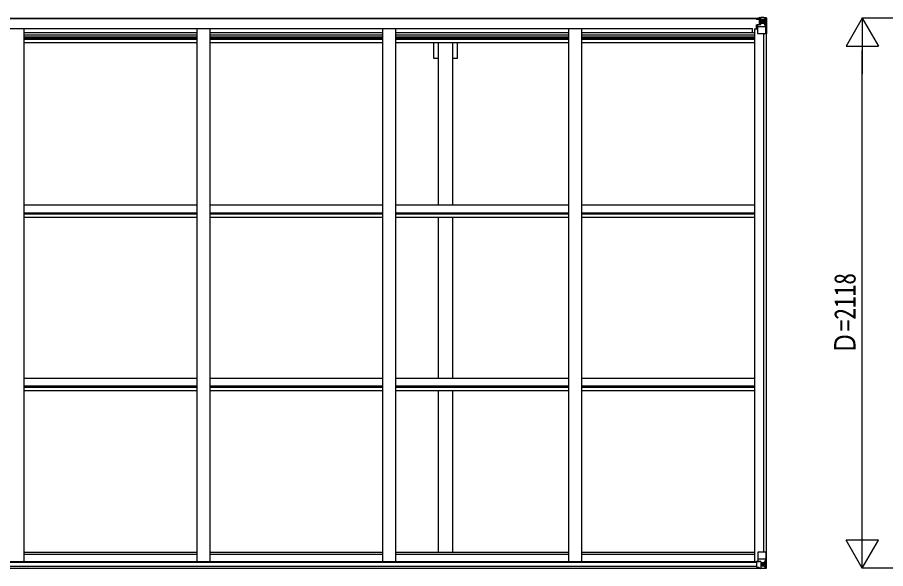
# Model space of a CAD drawing. Units: millimetres, scale not verified. Extents: x -10512 to 10512, y -7425 to 7425.
# Drawn here: x -740 to 2605, y 2345 to 4467 of the extents above; entities that cross this region are included whole.
import ezdxf
from ezdxf.enums import TextEntityAlignment as Align

# ---------------------------------------------------------------- set-up
doc = ezdxf.new("R2010")
doc.units = ezdxf.units.MM
doc.header["$LTSCALE"] = 30
for name, color, linetype in [('0-4_YKK_13', 4, 'Continuous'), ('0-5_YKK_A1', 4, 'Continuous'), ('0-6_YKK_D', 6, 'Continuous')]:
    doc.layers.add(name, color=color, linetype=linetype)
doc.styles.add('ＭＳ ゴシック', font='')
doc.styles.get('ＭＳ ゴシック').set_extended_font_data('MS Gothic')

msp = doc.modelspace()

# ---------------------------------------------------------------- linework, layer by layer
at = {"layer": '0-4_YKK_13'}
for p, q in [((2106.49, 4461.61), (2106.49, 4462.54)), ((2107.49, 4461.61), (2106.49, 4461.61)), ((2106.49, 4461.61), (2106.49, 4460.04)), ((2106.49, 4459.93), (2106.49, 4460.04)), ((2107.49, 4462.54), (2107.49, 4461.61)), ((2112.49, 4461.61), (2107.49, 4461.61)), ((2112.69, 4465.11), (2111, 4464.68)), ((2112.49, 4460), (2112.49, 4461.61)), ((2112.49, 4460), (2122.49, 4459.92)), ((2112.69, 4465.11), (2112.99, 4465.11)), ((2112.99, 4465.11), (2112.99, 4464.68)), ((2114.49, 4461.87), (2122.49, 4461.87)), ((2114.49, 4461.84), (2122.49, 4461.84)), ((2117.99, 4467.31), (2124.49, 4466.91)), ((2117.99, 4466.42), (2117.99, 4467.31)), ((2124.49, 4466.03), (2117.99, 4466.42)), ((2117.99, 4465.91), (2117.99, 4466.42)), ((2117.99, 4465.91), (2117.99, 4465.5)), ((2117.99, 4465.5), (2122.99, 4465.41)), ((2117.99, 4465.5), (2117.99, 4464.68)), ((2118.99, 4439.81), (2118.99, 4459.78)), ((2122.89, 4459.54), (2118.99, 4459.54)), ((2118.99, 4455.91), (2122.99, 4455.91)), ((2122.49, 4461.87), (2122.49, 4459.92)), ((2122.49, 4460.84), (2122.99, 4460.84)), ((2122.5, 4459.92), (2122.49, 4459.92)), ((2122.5, 4459.75), (2122.5, 4459.92)), ((2122.99, 4461.2), (2124.49, 4461.2)), ((2122.99, 4457.67), (2124.49, 4457.67)), ((2124.49, 4440.81), (2124.49, 4466.91)), ((2124.49, 4466.8), (2136.49, 4466.01)), ((2125.49, 4457.67), (2124.49, 4457.67)), ((2136.49, 4457.67), (2124.49, 4457.67)), ((2131.01, 4450.47), (2131.01, 4449.51)), ((2138.83, 4457.61), (2136.49, 4457.67)), ((2136.59, 4466.01), (2144.51, 4465.53)), ((2138.83, 4444.14), (2138.83, 4457.61)), ((2139.68, 4461.12), (2142.42, 4464.79)), ((2143.65, 4464.56), (2143.65, 4464.5)), ((2143.65, 4403.91), (2143.65, 4464.5)), ((2145.56, 4465.62), (2145.56, 4465.62)), ((2145.56, 4465.58), (2145.56, 4465.62)), ((2146.49, 4464.62), (2146.49, 4464.58)), ((2107.99, 4438.78), (2108.99, 4438.79)), ((2107.99, 4422.56), (2107.99, 4438.78)), ((2108.99, 4437.06), (2107.99, 4437.06)), ((2107.99, 4426.91), (2112.49, 4426.91)), ((2113.04, 4438.82), (2108.99, 4438.79)), ((2112.49, 4404.91), (2112.49, 4438.01)), ((2136.49, 4430.58), (2112.49, 4430.58)), ((2123.67, 4440.56), (2113.32, 4438.9)), ((2113.32, 4438.27), (2123.67, 4439.92)), ((2113.32, 4438.9), (2113.32, 4438.27)), ((2118.99, 4447.71), (2122.99, 4447.71)), ((2122.99, 4444.11), (2124.49, 4444.11)), ((2123.67, 4439.92), (2123.67, 4440.56)), ((2136.49, 4444.11), (2124.49, 4444.11)), ((2136.49, 4444.11), (2138.83, 4444.14)), ((2136.49, 4444.11), (2136.49, 4444.11)), ((2143.1, 4430.79), (2136.49, 4430.58)), ((2143.1, 4430.79), (2138.96, 4442.88)), ((2143.65, 4403.91), (2113.49, 4403.91)), ((2112.49, 2406.93), (2112.49, 2373.84)), ((2136.49, 2381.27), (2112.49, 2381.27)), ((2146.49, 2407.93), (2113.49, 2407.93)), ((2143.1, 2381.05), (2136.49, 2381.27)), ((2143.1, 2381.05), (2138.96, 2368.97)), ((2143.65, 2407.93), (2143.65, 2347.35)), ((2146.49, 2347.22), (2146.49, 2407.93)), ((2107.99, 2370.78), (2107.99, 2350.62)), ((2117.99, 2371.72), (2108.99, 2371.69)), ((2108.99, 2349.91), (2117.99, 2349.85)), ((2113.32, 2373.58), (2123.67, 2371.92)), ((2113.32, 2372.94), (2113.32, 2373.58)), ((2120.97, 2371.72), (2113.32, 2372.94)), ((2124.49, 2371.72), (2117.99, 2371.72)), ((2117.99, 2344.54), (2117.99, 2350.48)), ((2123.67, 2371.92), (2123.67, 2371.72)), ((2124.49, 2371.72), (2124.49, 2344.93)), ((2124.49, 2367.73), (2136.49, 2367.73)), ((2136.49, 2354.18), (2124.49, 2354.18)), ((2124.49, 2345.05), (2136.49, 2345.83)), ((2131.97, 2361.37), (2131.97, 2362.33)), ((2136.49, 2367.74), (2136.49, 2367.73)), ((2136.49, 2367.74), (2138.83, 2367.7)), ((2138.83, 2354.23), (2136.49, 2354.17)), ((2136.59, 2345.84), (2144.51, 2346.31)), ((2138.83, 2367.7), (2138.83, 2354.23)), ((2139.68, 2350.72), (2142.42, 2347.06)), ((2143.65, 2347.28), (2143.65, 2347.35)), ((2145.55, 2346.27), (2145.55, 2346.22))]:
    msp.add_line(p, q, dxfattribs=at)
for points in [[(2112.49, 4460), (2112.49, 4459.99), (2106.49, 4460.04)], [(2107.49, 4459.88), (2122.49, 4459.75), (2122.5, 4459.75)], [(2122.49, 4460.84), (2114.49, 4460.84), (2114.49, 4462.54)], [(2117.99, 4465.91), (2122.99, 4465.91), (2122.99, 4440.45)], [(2145.56, 4465.62), (2136.49, 4466.18), (2124.49, 4466.91)], [(2130.05, 4452.39), (2129.09, 4452.39), (2129.09, 4451.43), (2130.05, 4451.43)], [(2131.97, 4453.35), (2131.97, 4454.31), (2131.01, 4454.31), (2131.01, 4453.35)], [(2131.01, 4449.51), (2131.97, 4449.51), (2131.97, 4450.47)], [(2132.93, 4451.43), (2133.89, 4451.43), (2133.89, 4452.39), (2132.93, 4452.39)], [(2146.49, 4464.58), (2146.49, 4403.91), (2143.65, 4403.91)], [(2108.99, 4438.79), (2108.99, 4437.06), (2112.49, 4437.04)], [(2107.99, 2350.62), (2108, 2350.52), (2117.99, 2350.48)], [(2145.55, 2346.22), (2136.49, 2345.67), (2117.99, 2344.54)], [(2130.05, 2360.41), (2129.09, 2360.41), (2129.09, 2359.45), (2130.05, 2359.45)], [(2131.97, 2362.33), (2131.01, 2362.33), (2131.01, 2361.37)], [(2131.01, 2358.49), (2131.01, 2357.53), (2131.97, 2357.53), (2131.97, 2358.49)], [(2132.93, 2359.45), (2133.89, 2359.45), (2133.89, 2360.41), (2132.93, 2360.41)]]:
    msp.add_lwpolyline(points, dxfattribs=at)
for centre in [(2131.49, 4451.91), (2131.49, 2359.93)]:
    msp.add_circle(centre, 5.3, dxfattribs=at)
for centre, radius, start, end in [((2107.36, 4467.57), 7.69, 263.56574, 271.03001), ((2122.49, 4462.37), 0.5, 270.00309, 0.00198), ((2122.49, 4462.34), 0.5, 269.99891, 359.99891), ((2122.49, 4459.42), 0.5, 359.95536, 89.47105), ((2122.48, 4459.24), 0.513, 358.95293, 88.11972), ((2130.05, 4453.35), 0.96, 270, 0), ((2130.05, 4450.47), 0.96, 0, 90), ((2132.93, 4453.35), 0.96, 180, 270), ((2132.93, 4450.47), 0.96, 90, 180), ((2142.37, 4464.62), 1.28, 357.54105, 48.82169), ((2144.34, 4478.23), 12.7, 264.89689, 270.75534), ((2145.49, 4464.62), 1, 359.99921, 86.49983), ((2145.5, 4464.62), 0.999, 0.04917, 86.5576), ((2145.5, 4464.58), 0.999, 0.04917, 86.5576), ((2113.43, 4437.97), 0.937, 96.73234, 177.67791), ((2113.43, 4437.34), 0.937, 96.73234, 177.67791), ((2123.56, 4441.49), 0.937, 276.73234, 357.67791), ((2123.56, 4440.85), 0.937, 276.73234, 357.67791), ((2113.49, 4404.91), 1, 180, 270), ((2113.49, 2406.93), 1, 90, 180), ((2113.43, 2374.51), 0.937, 182.32209, 263.26766), ((2113.43, 2373.87), 0.937, 182.32209, 263.26766), ((2123.56, 2370.99), 0.937, 50.93398, 83.26766), ((2130.05, 2361.37), 0.96, 270, 0), ((2130.05, 2358.49), 0.96, 0, 90), ((2132.93, 2361.37), 0.96, 180, 270), ((2132.93, 2358.49), 0.96, 90, 180), ((2142.37, 2347.23), 1.28, 311.17831, 2.45895), ((2144.34, 2333.62), 12.7, 89.24466, 95.10311), ((2145.49, 2347.26), 0.999, 273.4424, 359.95083), ((2145.49, 2347.23), 0.999, 273.4424, 359.95083), ((2145.49, 2347.22), 1, 273.50017, 0.00079)]:
    msp.add_arc(centre, radius, start, end, dxfattribs=at)
for centre, major_axis, ratio, start_param, end_param in [((2218.24, 4457.67), (-81.75, 0), 0.061163, 6.2824128, 6.2831853), ((2141.7, 4457.53), (-0.03, 5), 0.573921, 0.7672717, 1.551125), ((2143.36, 4462.6), (0.02, 3), 0.466854, 0.125683, 0.7596956), ((2143.56, 4465.7), (-2, 0.12), 0.060933, 2.0712557, 3.1453404), ((1944.56, 4477.93), (-201, 12.36), 0.060933, 3.1453404, 3.145839), ((2140.23, 4444.16), (0, 3), 0.468246, 1.5772882, 2.0127935), ((2142.38, 4433.14), (-0.85, 2.32), 0.403757, 3.0087805, 3.9744392), ((2142.38, 2378.7), (-0.85, -2.32), 0.403757, 2.3087461, 3.2744049), ((2108.99, 2370.78), (-1, -0.021), 0.906239, 4.6936843, 6.2644806), ((2108.99, 2350.62), (-1, 0.012), 0.707053, 0.1587743, 1.5795216), ((2218.24, 2354.18), (-81.75, 0), 0.061163, 0, 0.0007725), ((2140.23, 2367.68), (0, -3), 0.468246, 4.2703918, 4.7058971), ((2141.7, 2354.31), (-0.03, -5), 0.573921, 4.7320603, 5.5159136), ((2143.36, 2349.24), (0.02, -3), 0.466854, 5.5234897, 6.1575023), ((2143.55, 2346.14), (-2, -0.12), 0.060933, 3.1378449, 4.2119296), ((1944.55, 2333.91), (-201, -12.36), 0.060933, 3.1373463, 3.1378449)]:
    msp.add_ellipse(centre, major_axis=major_axis, ratio=ratio, start_param=start_param, end_param=end_param, dxfattribs=at)
at = {"layer": '0-5_YKK_A1'}
for p, q in [((-3602.01, 4464.68), (2122.99, 4464.68)), ((-3602.01, 4462.54), (2122.99, 4462.54)), ((-3571.01, 4424.4), (2091.99, 4424.4)), ((-714.51, 4424.38), (-714.51, 2371.91)), ((-48.51, 4424.38), (-48.51, 2371.91)), ((1.49, 4424.38), (1.49, 2371.91)), ((667.49, 4424.38), (667.49, 2371.91)), ((717.49, 4424.38), (717.49, 2371.91)), ((1383.49, 4424.38), (1383.49, 2371.91)), ((1433.49, 4424.38), (1433.49, 2371.91)), ((2091.99, 4408.88), (2091.99, 4424.4)), ((2099.49, 4422.56), (2099.49, 2371.91)), ((2099.49, 4422.56), (2112.49, 4422.56)), ((-714.51, 4408.88), (-48.51, 4408.88)), ((-714.51, 4400.49), (-48.51, 4400.49)), ((-714.51, 4392.29), (-48.51, 4392.29)), ((-714.51, 4388.36), (-48.51, 4388.36)), ((-714.51, 4383.28), (-48.51, 4383.28)), ((1.49, 4408.88), (667.49, 4408.88)), ((1.49, 4400.49), (667.49, 4400.49)), ((1.49, 4392.29), (667.49, 4392.29)), ((1.49, 4388.36), (667.49, 4388.36)), ((1.49, 4383.28), (667.49, 4383.28)), ((717.49, 4408.88), (1383.49, 4408.88)), ((717.49, 4400.49), (1383.49, 4400.49)), ((717.49, 4392.29), (1383.49, 4392.29)), ((717.49, 4388.36), (1383.49, 4388.36)), ((717.49, 4383.28), (1383.49, 4383.28)), ((1433.49, 4408.88), (2099.49, 4408.88)), ((1433.49, 4400.49), (2099.49, 4400.49)), ((1433.49, 4392.29), (2099.49, 4392.29)), ((1433.49, 4388.36), (2099.49, 4388.36)), ((1433.49, 4383.28), (2099.49, 4383.28)), ((2134.79, 4403.91), (2134.79, 2407.93)), ((2144.49, 4403.91), (2144.49, 2407.93)), ((-714.51, 4370.27), (-48.51, 4370.27)), ((1.49, 4370.27), (667.49, 4370.27)), ((717.49, 4370.27), (1383.49, 4370.27)), ((865.29, 4309.18), (865.29, 4370.27)), ((882.99, 3743.62), (882.99, 4370.27)), ((937.99, 3743.62), (937.99, 4370.27)), ((955.69, 4309.18), (955.69, 4370.27)), ((1433.49, 4370.27), (2099.49, 4370.27)), ((882.99, 4309.18), (865.29, 4309.18)), ((955.69, 4309.18), (937.99, 4309.18)), ((-48.51, 3743.62), (-714.51, 3743.62)), ((-48.51, 3713.88), (-714.51, 3713.88)), ((667.49, 3743.62), (1.49, 3743.62)), ((667.49, 3713.88), (1.49, 3713.88)), ((1383.49, 3743.62), (717.49, 3743.62)), ((1383.49, 3713.88), (717.49, 3713.88)), ((2099.49, 3743.62), (1433.49, 3743.62)), ((2099.49, 3713.88), (1433.49, 3713.88)), ((-48.51, 3709.33), (-714.51, 3709.33)), ((-48.51, 3696.32), (-714.51, 3696.32)), ((667.49, 3709.33), (1.49, 3709.33)), ((667.49, 3696.32), (1.49, 3696.32)), ((1383.49, 3709.33), (717.49, 3709.33)), ((1383.49, 3696.32), (717.49, 3696.32)), ((882.99, 3076.63), (882.99, 3696.32)), ((937.99, 3076.63), (937.99, 3696.32)), ((2099.49, 3709.33), (1433.49, 3709.33)), ((2099.49, 3696.32), (1433.49, 3696.32)), ((-48.51, 3076.63), (-714.51, 3076.63)), ((-48.51, 3046.89), (-714.51, 3046.89)), ((667.49, 3076.63), (1.49, 3076.63)), ((667.49, 3046.89), (1.49, 3046.89)), ((1383.49, 3076.63), (717.49, 3076.63)), ((1383.49, 3046.89), (717.49, 3046.89)), ((2099.49, 3076.63), (1433.49, 3076.63)), ((2099.49, 3046.89), (1433.49, 3046.89)), ((-48.51, 3042.34), (-714.51, 3042.34)), ((-48.51, 3029.33), (-714.51, 3029.33)), ((667.49, 3042.34), (1.49, 3042.34)), ((667.49, 3029.33), (1.49, 3029.33)), ((1383.49, 3042.34), (717.49, 3042.34)), ((1383.49, 3029.33), (717.49, 3029.33)), ((882.99, 2408.08), (882.99, 3029.33)), ((937.99, 2408.08), (937.99, 3029.33)), ((2099.49, 3042.34), (1433.49, 3042.34)), ((2099.49, 3029.33), (1433.49, 3029.33)), ((-714.51, 2408.08), (-48.51, 2408.08)), ((-714.51, 2399.74), (-48.51, 2399.74)), ((1.49, 2408.08), (667.49, 2408.08)), ((1.49, 2399.74), (667.49, 2399.74)), ((717.49, 2408.08), (1383.49, 2408.08)), ((717.49, 2399.74), (1383.49, 2399.74)), ((1433.49, 2408.08), (2099.49, 2408.08)), ((1433.49, 2399.74), (2099.49, 2399.74)), ((-3598.77, 2371.91), (2119.76, 2371.91)), ((-3597.01, 2346.14), (2117.99, 2346.14)), ((-3587.01, 2369.65), (2107.99, 2369.65)), ((-3587.01, 2354.04), (2107.99, 2354.04))]:
    msp.add_line(p, q, dxfattribs=at)
at = {"layer": '0-6_YKK_D'}
for p, q in [((2515.14, 4464.48), (2452.64, 4356.23)), ((3365.14, 4464.48), (2514.14, 4464.48)), ((2515.14, 4464.48), (2577.64, 4356.23)), ((2515.14, 4464.48), (2515.14, 4247.97)), ((2452.64, 4356.23), (2577.64, 4356.23)), ((2515.14, 2471.14), (2515.14, 4339.48)), ((2515.14, 2346.14), (2515.14, 2562.64)), ((2515.14, 2346.14), (2452.64, 2454.39)), ((2577.64, 2454.39), (2452.64, 2454.39)), ((2515.14, 2346.14), (2577.64, 2454.39)), ((3365.14, 2346.14), (2514.14, 2346.14))]:
    msp.add_line(p, q, dxfattribs=at)

# ---------------------------------------------------------------- texts
at = {"layer": '0-6_YKK_D', "style": 'ＭＳ ゴシック', "width": 0.8}
msp.add_text('Ｄ=2118', height=82.48, rotation=90, dxfattribs=at).set_placement((2514.14, 3168.31), align=Align.BOTTOM_LEFT)

doc.saveas('drawing.dxf')
